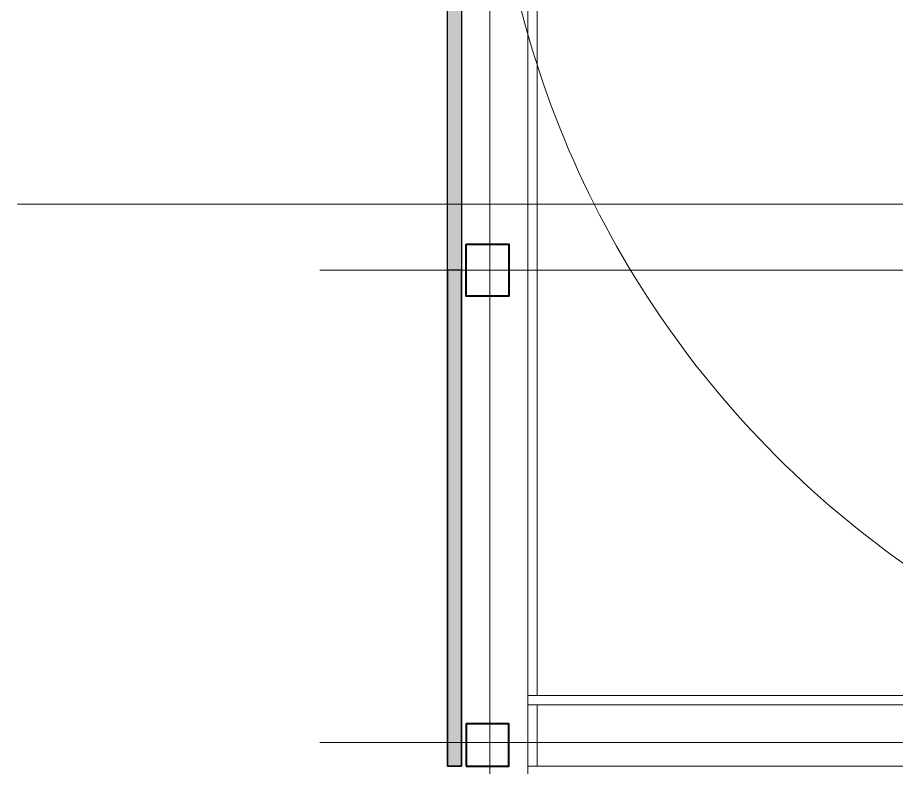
# Model space of a CAD drawing. Header units: millimetres. Extents: x 4003075 to 5615882, y 1445368 to 2591247.
# Drawn here: x 5312575 to 5331181, y 2446443 to 2462318 of the extents above; entities that cross this region are included whole.
import ezdxf

# ---------------------------------------------------------------- set-up
doc = ezdxf.new("R2010")
doc.units = ezdxf.units.MM
doc.layers.add('XR-평면도$0$!!파라펫', color=9, linetype='Continuous')
for name, color, linetype, lineweight in [('XR-평면도$0$A-CNTL', 9, 'Continuous', 15), ('XR-평면도$0$A-CONC-LIN1', 9, 'Continuous', 40), ('XR-평면도$0$A-ELEV-LIN2', 9, 'Continuous', 25), ('XR-평면도$0$A-ELEV-LIN3', 9, 'Continuous', 18)]:
    doc.layers.add(name, color=color, linetype=linetype, lineweight=lineweight)

# ---------------------------------------------------------------- blocks, each defined once
blk = doc.blocks.new('XR-평면도$0$RAMP_내려감(기준층) (220802)')
at = {"layer": 'XR-평면도$0$A-CNTL', "ltscale": 300}
for points in [[(-20700, 40700), (-20700, -40700)], [(-24300, -25700), (25700, -25700)], [(-24300, -35700), (25100, -35700)]]:
    blk.add_lwpolyline(points, dxfattribs=at)
blk.add_lwpolyline([(-20700, 15000), (-20700, -15000, 0.414214), (0, -35700, 0.414214), (20700, -15000), (20700, 15000, 0.414214), (0, 35700, 0.414214)], format="xyb", close=True, dxfattribs=at)
at = {"layer": 'XR-평면도$0$A-CONC-LIN1'}
for points in [[(-21200, -25150), (-20300, -25150), (-20300, -26250), (-21200, -26250)], [(-21200, -36200), (-20300, -36200), (-20300, -35300), (-21200, -35300)]]:
    blk.add_lwpolyline(points, close=True, dxfattribs=at)
at = {"layer": 'XR-평면도$0$A-ELEV-LIN2'}
for p, q in [((-21300, 15000), (-21300, -36200)), ((-21300, -36200), (-21600, -36200))]:
    blk.add_line(p, q, dxfattribs=at)
blk.add_lwpolyline([(-21600, -36200), (-21600, 15013), (-21273, 18751), (-20298, 22388), (-18707, 25801), (-16547, 28885), (-13885, 31547), (-10801, 33707), (-7388, 35298), (-3751, 36273), (0, 36601), (3751, 36273), (7388, 35298), (10801, 33707), (13885, 31547), (16547, 28885), (18707, 25801), (20298, 22388)], dxfattribs=at)
at = {"layer": 'XR-평면도$0$A-ELEV-LIN3'}
blk.add_line((-19700, -34700), (-19900, -34700), dxfattribs=at)
blk.add_lwpolyline([(19900, -36700), (19900, 15000, 0.414214), (0, 34900, 0.414214), (-19900, 15000), (-19900, -36700)], format="xyb", dxfattribs=at)
for points in [[(-12100, 15000), (-12100, -15000, 0.414214), (0, -27100, 0.414214), (12100, -15000), (12100, 15000, 0.414214), (0, 27100, 0.414214)], [(-19700, -15700), (-12280, -15700, 0.397632), (0, -27300, 0.397632), (12280, -15700), (19700, -15700), (19700, -34700), (-19700, -34700)]]:
    blk.add_lwpolyline(points, format="xyb", close=True, dxfattribs=at)
for points in [[(19900, -34900), (-19900, -34900)], [(-19700, -34900), (-19700, -36200)], [(-19900, -36200), (-9000, -36200)]]:
    blk.add_lwpolyline(points, dxfattribs=at)
blk = doc.blocks.new('XR-평면도$0$중심선(210216)')
at = {"layer": 'XR-평면도$0$A-CNTL', "ltscale": 300}
for points in [[(0, 206000), (0, -10000)], [(-10000, 119000), (186000, 119000)]]:
    blk.add_lwpolyline(points, dxfattribs=at)
blk = doc.blocks.new('XR-평면도$0$3층진출파라펫')
at = {"layer": 'XR-평면도$0$!!파라펫'}
h = blk.add_hatch(color=9, dxfattribs=at)
h.dxf.hatch_style = 1
h.paths.add_polyline_path([(518503, 1165172), (518803, 1165172), (518803, 1175872), (518503, 1175872)])
h = blk.add_hatch(color=9, dxfattribs=at)
h.dxf.hatch_style = 1
h.paths.add_polyline_path([(518503, 1165172), (518803, 1165172), (518803, 1154672), (518503, 1154672)])
for points in [[(518803, 1165172), (518503, 1165172), (518503, 1175872), (518803, 1175872)], [(518803, 1165172), (518503, 1165172), (518503, 1154672), (518803, 1154672)]]:
    blk.add_lwpolyline(points, close=True, dxfattribs=at)

msp = doc.modelspace()

# ---------------------------------------------------------------- block references
for name, p in [('XR-평면도$0$RAMP_내려감(기준층) (220802)', (5343275, 2482667.6)), ('XR-평면도$0$3층진출파라펫', (4803172.3, 1291795.9)), ('XR-평면도$0$3층진출파라펫', (4803172.3, 1291795.9)), ('XR-평면도$0$3층진출파라펫', (4803172.3, 1291795.9))]:
    msp.add_blockref(name, p)
at = {"layer": 'XR-평면도$0$A-CNTL'}
msp.add_blockref('XR-평면도$0$중심선(210216)', (5322575, 2339367.6), dxfattribs=at)

doc.saveas('drawing.dxf')
